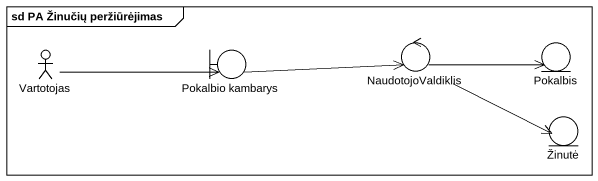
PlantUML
@startuml
mainframe sd PA Žinučių peržiūrėjimas
actor Vartotojas
boundary "Pokalbio kambarys" as Pokalbio_kambarys
control NaudotojoValdiklis
entity Pokalbis
entity Žinutė
Vartotojas -right-> Pokalbio_kambarys
Pokalbio_kambarys -right-> NaudotojoValdiklis
NaudotojoValdiklis -right-> Pokalbis
NaudotojoValdiklis -right-> Žinutė
@enduml
